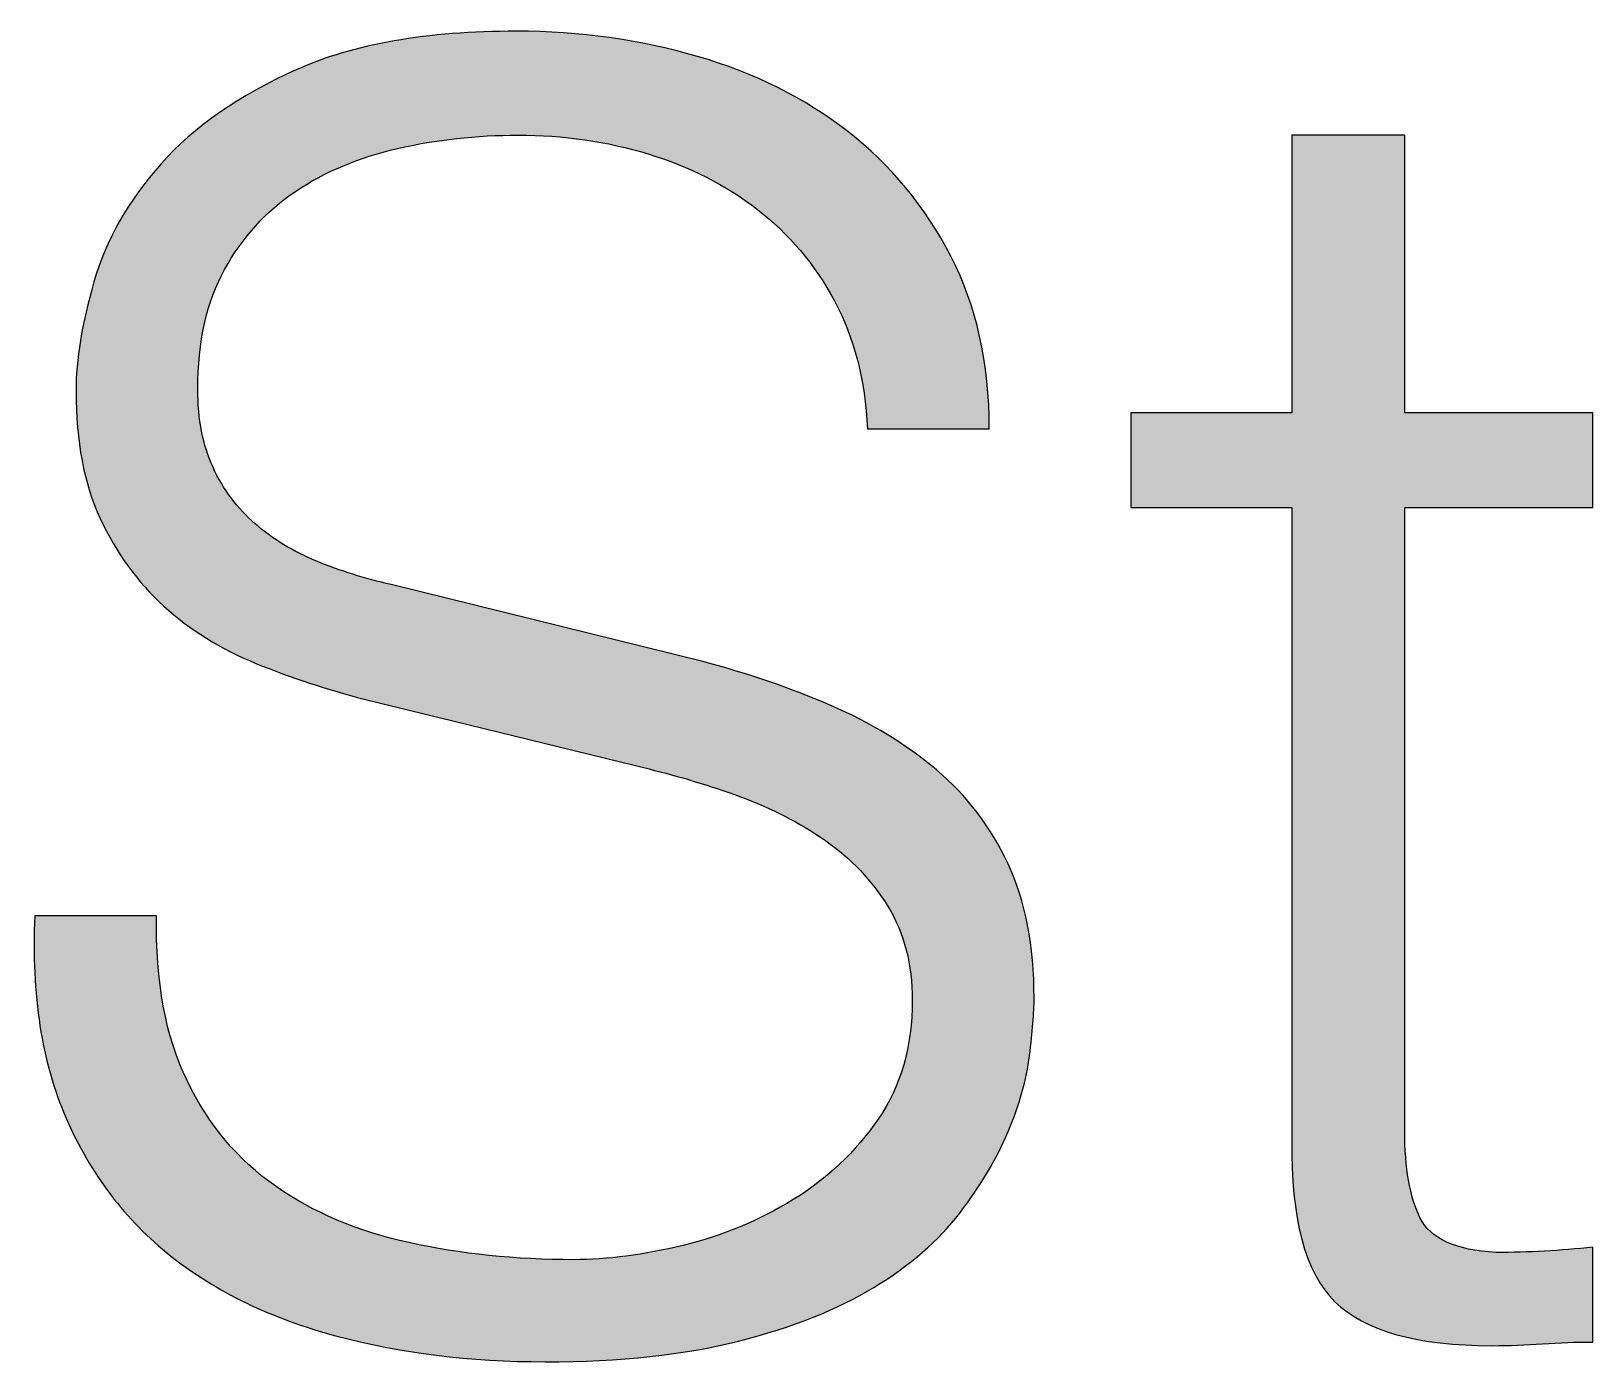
# Paper-space layout 'A2 (portrait)' of a CAD drawing. Extents: x 0 to 396, y 0 to 564.
# Drawn here: x 287.639 to 291.065, y 56.207 to 59.126 of the extents above; entities that cross this region are included whole.
import ezdxf
from ezdxf.enums import TextEntityAlignment as Align

# ---------------------------------------------------------------- set-up
doc = ezdxf.new("R2010")
doc.units = 0
doc.layers.get('0').update_dxf_attribs({"linetype": 'CONTINUOUS'})
doc.layers.get('Defpoints').update_dxf_attribs({"linetype": 'CONTINUOUS'})
doc.layers.add('JPP_Mask', color=7, linetype='CONTINUOUS')
doc.styles.add('JPP', font='arial.ttf')

# ---------------------------------------------------------------- blocks, each defined once
blk = doc.blocks.new('A2mask (portrait)')
at = {"true_color": 0x004a91}
h = blk.add_hatch(color=154, dxfattribs=at)
edge = h.paths.add_edge_path()
edge.add_spline(control_points=[(289.676, 56.5327), (289.7218, 56.5931), (289.7571, 56.6525), (289.7821, 56.7115)], knot_values=[44, 44, 44, 44, 45, 45, 45, 45], degree=3, periodic=0)
edge.add_spline(control_points=[(289.7821, 56.7115), (289.807, 56.7705), (289.8227, 56.8261), (289.8292, 56.8786)], knot_values=[43, 43, 43, 43, 44, 44, 44, 44], degree=3, periodic=0)
edge.add_spline(control_points=[(289.8292, 56.8786), (289.8357, 56.9309), (289.8391, 56.9729), (289.8391, 57.0042)], knot_values=[42, 42, 42, 42, 43, 43, 43, 43], degree=3, periodic=0)
edge.add_spline(control_points=[(289.8391, 57.0042), (289.8391, 57.1195), (289.82, 57.2177), (289.7821, 57.2991)], knot_values=[41, 41, 41, 41, 42, 42, 42, 42], degree=3, periodic=0)
edge.add_spline(control_points=[(289.7821, 57.2991), (289.7441, 57.3802), (289.6917, 57.449), (289.6249, 57.5053), (289.5581, 57.5617), (289.4808, 57.6087), (289.3931, 57.6467)], knot_values=[39, 39, 39, 39, 40, 40, 40, 41, 41, 41, 41], degree=3, periodic=0)
edge.add_spline(control_points=[(289.3931, 57.6467), (289.3053, 57.6846), (289.2117, 57.7169), (289.1122, 57.7429)], knot_values=[38, 38, 38, 38, 39, 39, 39, 39], degree=3, periodic=0)
edge.add_spline(control_points=[(289.1122, 57.7429), (289.1122, 57.7429), (288.4285, 57.9119), (288.4285, 57.9119), (288.3708, 57.9251), (288.3164, 57.942), (288.2654, 57.963)], knot_values=[36, 36, 36, 36, 37, 37, 37, 38, 38, 38, 38], degree=3, periodic=0)
edge.add_spline(control_points=[(288.2654, 57.963), (288.2143, 57.984), (288.1691, 58.0115), (288.1298, 58.0456)], knot_values=[35, 35, 35, 35, 36, 36, 36, 36], degree=3, periodic=0)
edge.add_spline(control_points=[(288.1298, 58.0456), (288.0905, 58.0795), (288.0597, 58.1208), (288.0375, 58.1693), (288.0152, 58.2178), (288.0041, 58.2748), (288.0041, 58.3402)], knot_values=[33, 33, 33, 33, 34, 34, 34, 35, 35, 35, 35], degree=3, periodic=0)
edge.add_spline(control_points=[(288.0041, 58.3402), (288.0041, 58.445), (288.0237, 58.5329), (288.063, 58.6036)], knot_values=[32, 32, 32, 32, 33, 33, 33, 33], degree=3, periodic=0)
edge.add_spline(control_points=[(288.063, 58.6036), (288.1023, 58.6742), (288.154, 58.7313), (288.2182, 58.7745)], knot_values=[31, 31, 31, 31, 32, 32, 32, 32], degree=3, periodic=0)
edge.add_spline(control_points=[(288.2182, 58.7745), (288.2824, 58.8177), (288.357, 58.849), (288.4422, 58.8688)], knot_values=[30, 30, 30, 30, 31, 31, 31, 31], degree=3, periodic=0)
edge.add_spline(control_points=[(288.4422, 58.8688), (288.5273, 58.8884), (288.6157, 58.8982), (288.7074, 58.8982)], knot_values=[29, 29, 29, 29, 30, 30, 30, 30], degree=3, periodic=0)
edge.add_spline(control_points=[(288.7074, 58.8982), (288.8069, 58.8982), (288.902, 58.8846), (288.9923, 58.8569)], knot_values=[28, 28, 28, 28, 29, 29, 29, 29], degree=3, periodic=0)
edge.add_spline(control_points=[(288.9923, 58.8569), (289.0827, 58.8294), (289.1625, 58.7888), (289.232, 58.7351)], knot_values=[27, 27, 27, 27, 28, 28, 28, 28], degree=3, periodic=0)
edge.add_spline(control_points=[(289.232, 58.7351), (289.3014, 58.6814), (289.3577, 58.6146), (289.4009, 58.5348)], knot_values=[26, 26, 26, 26, 27, 27, 27, 27], degree=3, periodic=0)
edge.add_spline(control_points=[(289.4009, 58.5348), (289.4441, 58.4548), (289.4684, 58.3612), (289.4736, 58.2538)], knot_values=[25, 25, 25, 25, 26, 26, 26, 26], degree=3, periodic=0)
edge.add_spline(control_points=[(289.4736, 58.2538), (289.4736, 58.2538), (289.7408, 58.2538), (289.7408, 58.2538), (289.7408, 58.3978), (289.7127, 58.5243), (289.6563, 58.6329), (289.6, 58.7416), (289.5247, 58.8328), (289.4304, 58.9061), (289.3361, 58.9794), (289.2261, 59.0345), (289.1003, 59.071)], knot_values=[21, 21, 21, 21, 22, 22, 22, 23, 23, 23, 24, 24, 24, 25, 25, 25, 25], degree=3, periodic=0)
edge.add_spline(control_points=[(289.1003, 59.071), (288.9746, 59.1078), (288.8423, 59.1262), (288.7035, 59.1262)], knot_values=[20, 20, 20, 20, 21, 21, 21, 21], degree=3, periodic=0)
edge.add_spline(control_points=[(288.7035, 59.1262), (288.507, 59.1262), (288.3459, 59.098), (288.2202, 59.0417)], knot_values=[19, 19, 19, 19, 20, 20, 20, 20], degree=3, periodic=0)
edge.add_spline(control_points=[(288.2202, 59.0417), (288.0945, 58.9853), (287.9956, 58.9166), (287.9235, 58.8354), (287.8515, 58.7542), (287.8024, 58.6678), (287.7761, 58.5761)], knot_values=[17, 17, 17, 17, 18, 18, 18, 19, 19, 19, 19], degree=3, periodic=0)
edge.add_spline(control_points=[(287.7761, 58.5761), (287.7499, 58.4842), (287.7369, 58.4045), (287.7369, 58.3364)], knot_values=[16, 16, 16, 16, 17, 17, 17, 17], degree=3, periodic=0)
edge.add_spline(control_points=[(287.7369, 58.3364), (287.7369, 58.2264), (287.7545, 58.1332), (287.7899, 58.0573)], knot_values=[15, 15, 15, 15, 16, 16, 16, 16], degree=3, periodic=0)
edge.add_spline(control_points=[(287.7899, 58.0573), (287.8253, 57.9814), (287.8718, 57.9172), (287.9294, 57.8649)], knot_values=[14, 14, 14, 14, 15, 15, 15, 15], degree=3, periodic=0)
edge.add_spline(control_points=[(287.9294, 57.8649), (287.987, 57.8124), (288.0545, 57.7706), (288.1318, 57.7391)], knot_values=[13, 13, 13, 13, 14, 14, 14, 14], degree=3, periodic=0)
edge.add_spline(control_points=[(288.1318, 57.7391), (288.209, 57.7076), (288.2883, 57.6815), (288.3695, 57.6605)], knot_values=[12, 12, 12, 12, 13, 13, 13, 13], degree=3, periodic=0)
edge.add_spline(control_points=[(288.3695, 57.6605), (288.3695, 57.6605), (288.9943, 57.5073), (288.9943, 57.5073), (289.0597, 57.4915), (289.1265, 57.4712), (289.1947, 57.4464)], knot_values=[10, 10, 10, 10, 11, 11, 11, 12, 12, 12, 12], degree=3, periodic=0)
edge.add_spline(control_points=[(289.1947, 57.4464), (289.2628, 57.4213), (289.3249, 57.3893), (289.3813, 57.3502)], knot_values=[9, 9, 9, 9, 10, 10, 10, 10], degree=3, periodic=0)
edge.add_spline(control_points=[(289.3813, 57.3502), (289.4376, 57.3108), (289.4835, 57.2623), (289.5188, 57.2048)], knot_values=[8, 8, 8, 8, 9, 9, 9, 9], degree=3, periodic=0)
edge.add_spline(control_points=[(289.5188, 57.2048), (289.5542, 57.147), (289.5719, 57.0789), (289.5719, 57.0004)], knot_values=[7, 7, 7, 7, 8, 8, 8, 8], degree=3, periodic=0)
edge.add_spline(control_points=[(289.5719, 57.0004), (289.5719, 56.8982), (289.5469, 56.8111), (289.4972, 56.739)], knot_values=[6, 6, 6, 6, 7, 7, 7, 7], degree=3, periodic=0)
edge.add_spline(control_points=[(289.4972, 56.739), (289.4474, 56.6671), (289.3852, 56.6081), (289.3106, 56.5623), (289.2359, 56.5165), (289.1554, 56.483), (289.0689, 56.462)], knot_values=[4, 4, 4, 4, 5, 5, 5, 6, 6, 6, 6], degree=3, periodic=0)
edge.add_spline(control_points=[(289.0689, 56.462), (288.9825, 56.441), (288.9025, 56.4305), (288.8293, 56.4305)], knot_values=[3, 3, 3, 3, 4, 4, 4, 4], degree=3, periodic=0)
edge.add_spline(control_points=[(288.8293, 56.4305), (288.7009, 56.4305), (288.5804, 56.4429), (288.4677, 56.468)], knot_values=[2, 2, 2, 2, 3, 3, 3, 3], degree=3, periodic=0)
edge.add_spline(control_points=[(288.4677, 56.468), (288.355, 56.4928), (288.2575, 56.5341), (288.175, 56.5917)], knot_values=[1, 1, 1, 1, 2, 2, 2, 2], degree=3, periodic=0)
edge.add_spline(control_points=[(288.175, 56.5917), (288.0925, 56.6492), (288.0277, 56.7266), (287.9805, 56.8235)], knot_values=[0, 0, 0, 0, 1, 1, 1, 1], degree=3, periodic=0)
edge.add_spline(control_points=[(287.9805, 56.8235), (287.9334, 56.9204), (287.911, 57.041), (287.9137, 57.185)], knot_values=[53, 53, 53, 53, 54, 54, 54, 54], degree=3, periodic=0)
edge.add_spline(control_points=[(287.9137, 57.185), (287.9137, 57.185), (287.6465, 57.185), (287.6465, 57.185), (287.6386, 57.0121), (287.6616, 56.8641), (287.7153, 56.7411)], knot_values=[51, 51, 51, 51, 52, 52, 52, 53, 53, 53, 53], degree=3, periodic=0)
edge.add_spline(control_points=[(287.7153, 56.7411), (287.7689, 56.6179), (287.8456, 56.5172), (287.9451, 56.4384)], knot_values=[50, 50, 50, 50, 51, 51, 51, 51], degree=3, periodic=0)
edge.add_spline(control_points=[(287.9451, 56.4384), (288.0447, 56.3598), (288.1652, 56.3016), (288.3066, 56.2636), (288.4481, 56.2257), (288.6013, 56.2066), (288.7663, 56.2066), (288.9314, 56.2066), (289.0728, 56.2219), (289.1907, 56.2519), (289.3086, 56.282), (289.4074, 56.3212), (289.4874, 56.3696)], knot_values=[46, 46, 46, 46, 47, 47, 47, 48, 48, 48, 49, 49, 49, 50, 50, 50, 50], degree=3, periodic=0)
edge.add_spline(control_points=[(289.4874, 56.3696), (289.5673, 56.4181), (289.6301, 56.4725), (289.676, 56.5327)], knot_values=[45, 45, 45, 45, 46, 46, 46, 46], degree=3, periodic=0)
h = blk.add_hatch(color=154, dxfattribs=at)
edge = h.paths.add_edge_path()
edge.add_spline(control_points=[(291.065, 58.1851), (291.065, 58.2371), (291.065, 58.2891), (291.065, 58.2891), (291.065, 58.2891), (291.0392, 58.2891), (291.0005, 58.2891)], knot_values=[18.749925, 18.749925, 18.749925, 18.749925, 19.249925, 19.249925, 19.249925, 19.5, 19.5, 19.5, 19.5], degree=3, periodic=0)
edge.add_spline(control_points=[(291.0005, 58.2891), (290.9618, 58.2891), (290.9102, 58.2891), (290.8586, 58.2891)], knot_values=[18.49993, 18.49993, 18.49993, 18.49993, 18.749925, 18.749925, 18.749925, 18.749925], degree=3, periodic=0)
edge.add_spline(control_points=[(290.8586, 58.2891), (290.8328, 58.2891), (290.8071, 58.2891), (290.7829, 58.2891)], knot_values=[18.374932, 18.374932, 18.374932, 18.374932, 18.49993, 18.49993, 18.49993, 18.49993], degree=3, periodic=0)
edge.add_spline(control_points=[(290.7829, 58.2891), (290.7587, 58.2891), (290.7362, 58.2891), (290.7168, 58.2891)], knot_values=[18.249935, 18.249935, 18.249935, 18.249935, 18.374932, 18.374932, 18.374932, 18.374932], degree=3, periodic=0)
edge.add_spline(control_points=[(290.7168, 58.2891), (290.7071, 58.2891), (290.6983, 58.2891), (290.6904, 58.2891)], knot_values=[18.187436, 18.187436, 18.187436, 18.187436, 18.249935, 18.249935, 18.249935, 18.249935], degree=3, periodic=0)
edge.add_spline(control_points=[(290.6904, 58.2891), (290.6826, 58.2891), (290.6757, 58.2891), (290.6701, 58.2891)], knot_values=[18.124938, 18.124938, 18.124938, 18.124938, 18.187436, 18.187436, 18.187436, 18.187436], degree=3, periodic=0)
edge.add_spline(control_points=[(290.6701, 58.2891), (290.6673, 58.2891), (290.6647, 58.2891), (290.6626, 58.2891)], knot_values=[18.093688, 18.093688, 18.093688, 18.093688, 18.124938, 18.124938, 18.124938, 18.124938], degree=3, periodic=0)
edge.add_spline(control_points=[(290.6626, 58.2891), (290.6604, 58.2891), (290.6585, 58.2891), (290.657, 58.2891)], knot_values=[18.062439, 18.062439, 18.062439, 18.062439, 18.093688, 18.093688, 18.093688, 18.093688], degree=3, periodic=0)
edge.add_spline(control_points=[(290.657, 58.2891), (290.6562, 58.2891), (290.6556, 58.2891), (290.655, 58.2891)], knot_values=[18.046814, 18.046814, 18.046814, 18.046814, 18.062439, 18.062439, 18.062439, 18.062439], degree=3, periodic=0)
edge.add_spline(control_points=[(290.655, 58.2891), (290.6544, 58.2891), (290.6539, 58.2891), (290.6536, 58.2891)], knot_values=[18.031189, 18.031189, 18.031189, 18.031189, 18.046814, 18.046814, 18.046814, 18.046814], degree=3, periodic=0)
edge.add_spline(control_points=[(290.6536, 58.2891), (290.6534, 58.2891), (290.6532, 58.2891), (290.653, 58.2891)], knot_values=[18.023377, 18.023377, 18.023377, 18.023377, 18.031189, 18.031189, 18.031189, 18.031189], degree=3, periodic=0)
edge.add_spline(control_points=[(290.653, 58.2891), (290.6529, 58.2891), (290.6528, 58.2891), (290.6527, 58.2891)], knot_values=[18.015565, 18.015565, 18.015565, 18.015565, 18.023377, 18.023377, 18.023377, 18.023377], degree=3, periodic=0)
edge.add_spline(control_points=[(290.6527, 58.2891), (290.6526, 58.2891), (290.6526, 58.2891), (290.6525, 58.2891)], knot_values=[18.011659, 18.011659, 18.011659, 18.011659, 18.015565, 18.015565, 18.015565, 18.015565], degree=3, periodic=0)
edge.add_spline(control_points=[(290.6525, 58.2891), (290.6525, 58.2891), (290.6525, 58.2891), (290.6524, 58.2891)], knot_values=[18.007752, 18.007752, 18.007752, 18.007752, 18.011659, 18.011659, 18.011659, 18.011659], degree=3, periodic=0)
edge.add_spline(control_points=[(290.6524, 58.2891), (290.6524, 58.2891), (290.6524, 58.2891), (290.6524, 58.2891)], knot_values=[18.005799, 18.005799, 18.005799, 18.005799, 18.007752, 18.007752, 18.007752, 18.007752], degree=3, periodic=0)
edge.add_spline(control_points=[(290.6524, 58.2891), (290.6524, 58.2891), (290.6524, 58.2891), (290.6524, 58.2891)], knot_values=[18.003846, 18.003846, 18.003846, 18.003846, 18.005799, 18.005799, 18.005799, 18.005799], degree=3, periodic=0)
edge.add_spline(control_points=[(290.6524, 58.2891), (290.6524, 58.2891), (290.6524, 58.2891), (290.6524, 58.2891)], knot_values=[18.00287, 18.00287, 18.00287, 18.00287, 18.003846, 18.003846, 18.003846, 18.003846], degree=3, periodic=0)
edge.add_spline(control_points=[(290.6524, 58.2891), (290.6524, 58.2891), (290.6524, 58.2891), (290.6524, 58.2891)], knot_values=[18.001893, 18.001893, 18.001893, 18.001893, 18.00287, 18.00287, 18.00287, 18.00287], degree=3, periodic=0)
edge.add_spline(control_points=[(290.6524, 58.2891), (290.6524, 58.2891), (290.6524, 58.2891), (290.6524, 58.2891)], knot_values=[18.001405, 18.001405, 18.001405, 18.001405, 18.001893, 18.001893, 18.001893, 18.001893], degree=3, periodic=0)
edge.add_spline(control_points=[(290.6524, 58.2891), (290.6524, 58.2891), (290.6524, 58.2891), (290.6524, 58.2891)], knot_values=[18.000917, 18.000917, 18.000917, 18.000917, 18.001405, 18.001405, 18.001405, 18.001405], degree=3, periodic=0)
edge.add_spline(control_points=[(290.6524, 58.2891), (290.6524, 58.2891), (290.6524, 58.2891), (290.6524, 58.2891), (290.6524, 58.2891), (290.6524, 58.2891), (290.6524, 58.2891)], knot_values=[17.99994, 17.99994, 17.99994, 17.99994, 18.000856, 18.000856, 18.000856, 18.000917, 18.000917, 18.000917, 18.000917], degree=3, periodic=0)
edge.add_spline(control_points=[(290.6524, 58.2891), (290.6524, 58.2892), (290.6524, 58.3272), (290.6524, 58.3843)], knot_values=[17.749945, 17.749945, 17.749945, 17.749945, 17.99994, 17.99994, 17.99994, 17.99994], degree=3, periodic=0)
edge.add_spline(control_points=[(290.6524, 58.3843), (290.6524, 58.4415), (290.6524, 58.5176), (290.6524, 58.5937)], knot_values=[17.49995, 17.49995, 17.49995, 17.49995, 17.749945, 17.749945, 17.749945, 17.749945], degree=3, periodic=0)
edge.add_spline(control_points=[(290.6524, 58.5937), (290.6524, 58.6318), (290.6524, 58.6698), (290.6524, 58.7055)], knot_values=[17.374952, 17.374952, 17.374952, 17.374952, 17.49995, 17.49995, 17.49995, 17.49995], degree=3, periodic=0)
edge.add_spline(control_points=[(290.6524, 58.7055), (290.6524, 58.7412), (290.6524, 58.7745), (290.6524, 58.8031)], knot_values=[17.249955, 17.249955, 17.249955, 17.249955, 17.374952, 17.374952, 17.374952, 17.374952], degree=3, periodic=0)
edge.add_spline(control_points=[(290.6524, 58.8031), (290.6524, 58.8173), (290.6524, 58.8304), (290.6524, 58.842)], knot_values=[17.187456, 17.187456, 17.187456, 17.187456, 17.249955, 17.249955, 17.249955, 17.249955], degree=3, periodic=0)
edge.add_spline(control_points=[(290.6524, 58.842), (290.6524, 58.8536), (290.6524, 58.8637), (290.6524, 58.872)], knot_values=[17.124958, 17.124958, 17.124958, 17.124958, 17.187456, 17.187456, 17.187456, 17.187456], degree=3, periodic=0)
edge.add_spline(control_points=[(290.6524, 58.872), (290.6524, 58.8762), (290.6524, 58.8799), (290.6524, 58.8831)], knot_values=[17.093708, 17.093708, 17.093708, 17.093708, 17.124958, 17.124958, 17.124958, 17.124958], degree=3, periodic=0)
edge.add_spline(control_points=[(290.6524, 58.8831), (290.6524, 58.8864), (290.6524, 58.8891), (290.6524, 58.8914)], knot_values=[17.062459, 17.062459, 17.062459, 17.062459, 17.093708, 17.093708, 17.093708, 17.093708], degree=3, periodic=0)
edge.add_spline(control_points=[(290.6524, 58.8982), (290.6524, 58.8982), (290.6524, 58.8982), (290.6524, 58.8982), (290.6524, 58.8982), (290.6524, 58.8982), (290.6524, 58.8982)], knot_values=[16.999959, 16.999959, 16.999959, 16.999959, 17, 17, 17, 17.000692, 17.000692, 17.000692, 17.000692], degree=3, periodic=0)
edge.add_spline(control_points=[(290.6524, 58.8982), (290.6524, 58.8982), (290.6369, 58.8982), (290.6137, 58.8982)], knot_values=[16.749965, 16.749965, 16.749965, 16.749965, 16.999959, 16.999959, 16.999959, 16.999959], degree=3, periodic=0)
edge.add_spline(control_points=[(290.6137, 58.8982), (290.5905, 58.8982), (290.5595, 58.8982), (290.5286, 58.8982)], knot_values=[16.49997, 16.49997, 16.49997, 16.49997, 16.749965, 16.749965, 16.749965, 16.749965], degree=3, periodic=0)
edge.add_spline(control_points=[(290.5286, 58.8982), (290.5131, 58.8982), (290.4977, 58.8982), (290.4832, 58.8982)], knot_values=[16.374972, 16.374972, 16.374972, 16.374972, 16.49997, 16.49997, 16.49997, 16.49997], degree=3, periodic=0)
edge.add_spline(control_points=[(290.4832, 58.8982), (290.4687, 58.8982), (290.4551, 58.8982), (290.4435, 58.8982)], knot_values=[16.249975, 16.249975, 16.249975, 16.249975, 16.374972, 16.374972, 16.374972, 16.374972], degree=3, periodic=0)
edge.add_spline(control_points=[(290.4435, 58.8982), (290.4377, 58.8982), (290.4324, 58.8982), (290.4277, 58.8982)], knot_values=[16.187476, 16.187476, 16.187476, 16.187476, 16.249975, 16.249975, 16.249975, 16.249975], degree=3, periodic=0)
edge.add_spline(control_points=[(290.4277, 58.8982), (290.423, 58.8982), (290.4189, 58.8982), (290.4155, 58.8982)], knot_values=[16.124977, 16.124977, 16.124977, 16.124977, 16.187476, 16.187476, 16.187476, 16.187476], degree=3, periodic=0)
edge.add_spline(control_points=[(290.411, 58.8982), (290.4097, 58.8982), (290.4085, 58.8982), (290.4076, 58.8982)], knot_values=[16.062479, 16.062479, 16.062479, 16.062479, 16.093728, 16.093728, 16.093728, 16.093728], degree=3, periodic=0)
edge.add_spline(control_points=[(290.4049, 58.8982), (290.4049, 58.8982), (290.4049, 58.8982), (290.4049, 58.8982), (290.4049, 58.8982), (290.4049, 58.8982), (290.4049, 58.8982)], knot_values=[15.99998, 15.99998, 15.99998, 15.99998, 16.001424, 16.001424, 16.001424, 16.001445, 16.001445, 16.001445, 16.001445], degree=3, periodic=0)
edge.add_spline(control_points=[(290.4049, 58.8982), (290.4049, 58.8982), (290.4049, 58.7459), (290.4049, 58.5937)], knot_values=[15.49999, 15.49999, 15.49999, 15.49999, 15.99998, 15.99998, 15.99998, 15.99998], degree=3, periodic=0)
edge.add_spline(control_points=[(290.4049, 58.5937), (290.4049, 58.4414), (290.4049, 58.2891), (290.4049, 58.2891), (290.4049, 58.2891), (290.4049, 58.2891), (290.4049, 58.2891)], knot_values=[14.999268, 14.999268, 14.999268, 14.999268, 15.499258, 15.499258, 15.499258, 15.49999, 15.49999, 15.49999, 15.49999], degree=3, periodic=0)
edge.add_spline(control_points=[(290.4009, 58.2891), (290.3996, 58.2891), (290.398, 58.2891), (290.3961, 58.2891)], knot_values=[14.906252, 14.906252, 14.906252, 14.906252, 14.937501, 14.937501, 14.937501, 14.937501], degree=3, periodic=0)
edge.add_spline(control_points=[(290.3961, 58.2891), (290.3942, 58.2891), (290.3921, 58.2891), (290.3897, 58.2891)], knot_values=[14.875002, 14.875002, 14.875002, 14.875002, 14.906252, 14.906252, 14.906252, 14.906252], degree=3, periodic=0)
edge.add_spline(control_points=[(290.3897, 58.2891), (290.3848, 58.2891), (290.379, 58.2891), (290.3722, 58.2891)], knot_values=[14.812504, 14.812504, 14.812504, 14.812504, 14.875002, 14.875002, 14.875002, 14.875002], degree=3, periodic=0)
edge.add_spline(control_points=[(290.3722, 58.2891), (290.3655, 58.2891), (290.3579, 58.2891), (290.3496, 58.2891)], knot_values=[14.750005, 14.750005, 14.750005, 14.750005, 14.812504, 14.812504, 14.812504, 14.812504], degree=3, periodic=0)
edge.add_spline(control_points=[(290.3496, 58.2891), (290.333, 58.2891), (290.3137, 58.2891), (290.293, 58.2891)], knot_values=[14.625008, 14.625008, 14.625008, 14.625008, 14.750005, 14.750005, 14.750005, 14.750005], degree=3, periodic=0)
edge.add_spline(control_points=[(290.293, 58.2891), (290.2722, 58.2891), (290.2501, 58.2891), (290.228, 58.2891)], knot_values=[14.50001, 14.50001, 14.50001, 14.50001, 14.625008, 14.625008, 14.625008, 14.625008], degree=3, periodic=0)
edge.add_spline(control_points=[(290.228, 58.2891), (290.1838, 58.2891), (290.1396, 58.2891), (290.1065, 58.2891)], knot_values=[14.250015, 14.250015, 14.250015, 14.250015, 14.50001, 14.50001, 14.50001, 14.50001], degree=3, periodic=0)
edge.add_spline(control_points=[(290.1065, 58.2891), (290.0733, 58.2891), (290.0512, 58.2891), (290.0512, 58.2891), (290.0512, 58.2891), (290.0512, 58.2891), (290.0512, 58.2891)], knot_values=[13.999043, 13.999043, 13.999043, 13.999043, 14.249058, 14.249058, 14.249058, 14.250015, 14.250015, 14.250015, 14.250015], degree=3, periodic=0)
edge.add_spline(control_points=[(290.0512, 58.2868), (290.0512, 58.286), (290.0512, 58.2851), (290.0512, 58.284)], knot_values=[13.906272, 13.906272, 13.906272, 13.906272, 13.937521, 13.937521, 13.937521, 13.937521], degree=3, periodic=0)
edge.add_spline(control_points=[(290.0512, 58.2802), (290.0512, 58.2774), (290.0512, 58.2739), (290.0512, 58.2699)], knot_values=[13.812524, 13.812524, 13.812524, 13.812524, 13.875023, 13.875023, 13.875023, 13.875023], degree=3, periodic=0)
edge.add_spline(control_points=[(290.0512, 58.2699), (290.0512, 58.266), (290.0512, 58.2615), (290.0512, 58.2566)], knot_values=[13.750025, 13.750025, 13.750025, 13.750025, 13.812524, 13.812524, 13.812524, 13.812524], degree=3, periodic=0)
edge.add_spline(control_points=[(290.0512, 58.2566), (290.0512, 58.2469), (290.0512, 58.2355), (290.0512, 58.2233)], knot_values=[13.625027, 13.625027, 13.625027, 13.625027, 13.750025, 13.750025, 13.750025, 13.750025], degree=3, periodic=0)
edge.add_spline(control_points=[(290.0512, 58.2233), (290.0512, 58.2111), (290.0512, 58.1981), (290.0512, 58.1851)], knot_values=[13.50003, 13.50003, 13.50003, 13.50003, 13.625027, 13.625027, 13.625027, 13.625027], degree=3, periodic=0)
edge.add_spline(control_points=[(290.0512, 58.1851), (290.0512, 58.159), (290.0512, 58.133), (290.0512, 58.1135)], knot_values=[13.250035, 13.250035, 13.250035, 13.250035, 13.50003, 13.50003, 13.50003, 13.50003], degree=3, periodic=0)
edge.add_spline(control_points=[(290.0512, 58.1135), (290.0512, 58.094), (290.0512, 58.081), (290.0512, 58.081), (290.0512, 58.081), (290.0512, 58.081), (290.0512, 58.081)], knot_values=[12.999308, 12.999308, 12.999308, 12.999308, 13.249343, 13.249343, 13.249343, 13.250035, 13.250035, 13.250035, 13.250035], degree=3, periodic=0)
edge.add_spline(control_points=[(290.0552, 58.081), (290.0565, 58.081), (290.0581, 58.081), (290.0599, 58.081)], knot_values=[12.906292, 12.906292, 12.906292, 12.906292, 12.937541, 12.937541, 12.937541, 12.937541], degree=3, periodic=0)
edge.add_spline(control_points=[(290.0599, 58.081), (290.0618, 58.081), (290.064, 58.081), (290.0664, 58.081)], knot_values=[12.875042, 12.875042, 12.875042, 12.875042, 12.906292, 12.906292, 12.906292, 12.906292], degree=3, periodic=0)
edge.add_spline(control_points=[(290.0664, 58.081), (290.0712, 58.081), (290.0771, 58.081), (290.0838, 58.081)], knot_values=[12.812544, 12.812544, 12.812544, 12.812544, 12.875042, 12.875042, 12.875042, 12.875042], degree=3, periodic=0)
edge.add_spline(control_points=[(290.0838, 58.081), (290.0906, 58.081), (290.0982, 58.081), (290.1065, 58.081)], knot_values=[12.750045, 12.750045, 12.750045, 12.750045, 12.812544, 12.812544, 12.812544, 12.812544], degree=3, periodic=0)
edge.add_spline(control_points=[(290.1065, 58.081), (290.123, 58.081), (290.1424, 58.081), (290.1631, 58.081)], knot_values=[12.625048, 12.625048, 12.625048, 12.625048, 12.750045, 12.750045, 12.750045, 12.750045], degree=3, periodic=0)
edge.add_spline(control_points=[(290.1631, 58.081), (290.1838, 58.081), (290.2059, 58.081), (290.228, 58.081)], knot_values=[12.50005, 12.50005, 12.50005, 12.50005, 12.625048, 12.625048, 12.625048, 12.625048], degree=3, periodic=0)
edge.add_spline(control_points=[(290.228, 58.081), (290.2722, 58.081), (290.3164, 58.081), (290.3496, 58.081)], knot_values=[12.250055, 12.250055, 12.250055, 12.250055, 12.50005, 12.50005, 12.50005, 12.50005], degree=3, periodic=0)
edge.add_spline(control_points=[(290.3496, 58.081), (290.3827, 58.081), (290.4049, 58.081), (290.4049, 58.081), (290.4049, 58.081), (290.4049, 58.081), (290.4049, 58.081)], knot_values=[11.999694, 11.999694, 11.999694, 11.999694, 12.249749, 12.249749, 12.249749, 12.250055, 12.250055, 12.250055, 12.250055], degree=3, periodic=0)
edge.add_spline(control_points=[(290.4049, 58.077), (290.4049, 58.0757), (290.4049, 58.0741), (290.4049, 58.0721)], knot_values=[11.953186, 11.953186, 11.953186, 11.953186, 11.968811, 11.968811, 11.968811, 11.968811], degree=3, periodic=0)
edge.add_spline(control_points=[(290.4049, 58.0721), (290.4049, 58.0702), (290.4049, 58.068), (290.4049, 58.0654)], knot_values=[11.937561, 11.937561, 11.937561, 11.937561, 11.953186, 11.953186, 11.953186, 11.953186], degree=3, periodic=0)
edge.add_spline(control_points=[(290.4049, 58.0654), (290.4049, 58.0603), (290.4049, 58.0541), (290.4049, 58.0467)], knot_values=[11.906312, 11.906312, 11.906312, 11.906312, 11.937561, 11.937561, 11.937561, 11.937561], degree=3, periodic=0)
edge.add_spline(control_points=[(290.4049, 58.0467), (290.4049, 58.0394), (290.4049, 58.0309), (290.4049, 58.0214)], knot_values=[11.875063, 11.875063, 11.875063, 11.875063, 11.906312, 11.906312, 11.906312, 11.906312], degree=3, periodic=0)
edge.add_spline(control_points=[(290.4049, 58.0214), (290.4049, 58.0025), (290.4049, 57.9794), (290.4049, 57.953)], knot_values=[11.812564, 11.812564, 11.812564, 11.812564, 11.875063, 11.875063, 11.875063, 11.875063], degree=3, periodic=0)
edge.add_spline(control_points=[(290.4049, 57.953), (290.4049, 57.9266), (290.4049, 57.8968), (290.4049, 57.8643)], knot_values=[11.750065, 11.750065, 11.750065, 11.750065, 11.812564, 11.812564, 11.812564, 11.812564], degree=3, periodic=0)
edge.add_spline(control_points=[(290.4049, 57.8643), (290.4049, 57.7993), (290.4049, 57.7235), (290.4049, 57.6422)], knot_values=[11.625068, 11.625068, 11.625068, 11.625068, 11.750065, 11.750065, 11.750065, 11.750065], degree=3, periodic=0)
edge.add_spline(control_points=[(290.4049, 57.6422), (290.4049, 57.5609), (290.4049, 57.4742), (290.4049, 57.3876)], knot_values=[11.50007, 11.50007, 11.50007, 11.50007, 11.625068, 11.625068, 11.625068, 11.625068], degree=3, periodic=0)
edge.add_spline(control_points=[(290.4049, 57.3876), (290.4049, 57.2142), (290.4049, 57.0408), (290.4049, 56.9107)], knot_values=[11.250075, 11.250075, 11.250075, 11.250075, 11.50007, 11.50007, 11.50007, 11.50007], degree=3, periodic=0)
edge.add_spline(control_points=[(290.4049, 56.9107), (290.4049, 56.7806), (290.4049, 56.6939), (290.4049, 56.6939), (290.4022, 56.521), (290.4336, 56.4023), (290.4992, 56.3384)], knot_values=[10, 10, 10, 10, 10.250075, 10.250075, 10.250075, 11.250075, 11.250075, 11.250075, 11.250075], degree=3, periodic=0)
edge.add_spline(control_points=[(290.4992, 56.3384), (290.5646, 56.2741), (290.6799, 56.2419), (290.8449, 56.2419)], knot_values=[9, 9, 9, 9, 10, 10, 10, 10], degree=3, periodic=0)
edge.add_spline(control_points=[(290.8449, 56.2419), (290.8816, 56.2419), (290.9182, 56.2433), (290.9549, 56.246)], knot_values=[8, 8, 8, 8, 9, 9, 9, 9], degree=3, periodic=0)
edge.add_spline(control_points=[(290.9549, 56.246), (290.9916, 56.2486), (291.0283, 56.2498), (291.065, 56.2498)], knot_values=[7, 7, 7, 7, 8, 8, 8, 8], degree=3, periodic=0)
edge.add_spline(control_points=[(291.065, 56.2498), (291.065, 56.2498), (291.065, 56.4582), (291.065, 56.4582), (290.9943, 56.4503), (290.9235, 56.4463), (290.8528, 56.4463)], knot_values=[5, 5, 5, 5, 6, 6, 6, 7, 7, 7, 7], degree=3, periodic=0)
edge.add_spline(control_points=[(290.8528, 56.4463), (290.7637, 56.4515), (290.708, 56.4771), (290.6858, 56.5229)], knot_values=[4, 4, 4, 4, 5, 5, 5, 5], degree=3, periodic=0)
edge.add_spline(control_points=[(290.6858, 56.5229), (290.6635, 56.5687), (290.6524, 56.6323), (290.6524, 56.7134)], knot_values=[3, 3, 3, 3, 4, 4, 4, 4], degree=3, periodic=0)
edge.add_spline(control_points=[(290.6524, 56.7134), (290.6524, 56.7134), (290.6524, 58.081), (290.6524, 58.081), (290.6524, 58.081), (290.7555, 58.081), (290.8587, 58.081)], knot_values=[1.5, 1.5, 1.5, 1.5, 2.5, 2.5, 2.5, 3, 3, 3, 3], degree=3, periodic=0)
edge.add_spline(control_points=[(290.8587, 58.081), (290.9618, 58.081), (291.065, 58.081), (291.065, 58.081), (291.065, 58.081), (291.065, 58.133), (291.065, 58.1851)], knot_values=[0.5, 0.5, 0.5, 0.5, 1, 1, 1, 1.5, 1.5, 1.5, 1.5], degree=3, periodic=0)
at = {"layer": 'Defpoints', "color": 154, "true_color": 0x004a91}
for points, knots in [([(287.9805, 56.8235), (288.0277, 56.7266), (288.0925, 56.6492), (288.175, 56.5917), (288.2575, 56.5341), (288.355, 56.4928), (288.4677, 56.468), (288.5804, 56.4429), (288.7009, 56.4305), (288.8293, 56.4305), (288.9025, 56.4305), (288.9825, 56.441), (289.0689, 56.462), (289.1554, 56.483), (289.2359, 56.5165), (289.3106, 56.5623), (289.3852, 56.6081), (289.4474, 56.6671), (289.4972, 56.739), (289.5469, 56.8111), (289.5719, 56.8982), (289.5719, 57.0004), (289.5719, 57.0789), (289.5542, 57.147), (289.5188, 57.2048), (289.4835, 57.2623), (289.4376, 57.3108), (289.3813, 57.3502), (289.3249, 57.3893), (289.2628, 57.4213), (289.1947, 57.4464), (289.1265, 57.4712), (289.0597, 57.4915), (288.9943, 57.5073), (288.9943, 57.5073), (288.3695, 57.6605), (288.3695, 57.6605), (288.2883, 57.6815), (288.209, 57.7076), (288.1318, 57.7391), (288.0545, 57.7706), (287.987, 57.8124), (287.9294, 57.8649), (287.8718, 57.9172), (287.8253, 57.9814), (287.7899, 58.0573), (287.7545, 58.1332), (287.7369, 58.2264), (287.7369, 58.3364), (287.7369, 58.4045), (287.7499, 58.4842), (287.7761, 58.5761), (287.8024, 58.6678), (287.8515, 58.7542), (287.9235, 58.8354), (287.9956, 58.9166), (288.0945, 58.9853), (288.2202, 59.0417), (288.3459, 59.098), (288.507, 59.1262), (288.7035, 59.1262), (288.8423, 59.1262), (288.9746, 59.1078), (289.1003, 59.071), (289.2261, 59.0345), (289.3361, 58.9794), (289.4304, 58.9061), (289.5247, 58.8328), (289.6, 58.7416), (289.6563, 58.6329), (289.7127, 58.5243), (289.7408, 58.3978), (289.7408, 58.2538), (289.7408, 58.2538), (289.4736, 58.2538), (289.4736, 58.2538), (289.4684, 58.3612), (289.4441, 58.4548), (289.4009, 58.5348), (289.3577, 58.6146), (289.3014, 58.6814), (289.232, 58.7351), (289.1625, 58.7888), (289.0827, 58.8294), (288.9923, 58.8569), (288.902, 58.8846), (288.8069, 58.8982), (288.7074, 58.8982), (288.6157, 58.8982), (288.5273, 58.8884), (288.4422, 58.8688), (288.357, 58.849), (288.2824, 58.8177), (288.2182, 58.7745), (288.154, 58.7313), (288.1023, 58.6742), (288.063, 58.6036), (288.0237, 58.5329), (288.0041, 58.445), (288.0041, 58.3402), (288.0041, 58.2748), (288.0152, 58.2178), (288.0375, 58.1693), (288.0597, 58.1208), (288.0905, 58.0795), (288.1298, 58.0456), (288.1691, 58.0115), (288.2143, 57.984), (288.2654, 57.963), (288.3164, 57.942), (288.3708, 57.9251), (288.4285, 57.9119), (288.4285, 57.9119), (289.1122, 57.7429), (289.1122, 57.7429), (289.2117, 57.7169), (289.3053, 57.6846), (289.3931, 57.6467), (289.4808, 57.6087), (289.5581, 57.5617), (289.6249, 57.5053), (289.6917, 57.449), (289.7441, 57.3802), (289.7821, 57.2991), (289.82, 57.2177), (289.8391, 57.1195), (289.8391, 57.0042), (289.8391, 56.9729), (289.8357, 56.9309), (289.8292, 56.8786), (289.8227, 56.8261), (289.807, 56.7705), (289.7821, 56.7115), (289.7571, 56.6525), (289.7218, 56.5931), (289.676, 56.5327), (289.6301, 56.4725), (289.5673, 56.4181), (289.4874, 56.3696), (289.4074, 56.3212), (289.3086, 56.282), (289.1907, 56.2519), (289.0728, 56.2219), (288.9314, 56.2066), (288.7663, 56.2066), (288.6013, 56.2066), (288.4481, 56.2257), (288.3066, 56.2636), (288.1652, 56.3016), (288.0447, 56.3598), (287.9451, 56.4384), (287.8456, 56.5172), (287.7689, 56.6179), (287.7153, 56.7411), (287.6616, 56.8641), (287.6386, 57.0121), (287.6465, 57.185), (287.6465, 57.185), (287.9137, 57.185), (287.9137, 57.185), (287.911, 57.041), (287.9334, 56.9204), (287.9805, 56.8235)], [0, 0, 0, 0, 1, 1, 1, 2, 2, 2, 3, 3, 3, 4, 4, 4, 5, 5, 5, 6, 6, 6, 7, 7, 7, 8, 8, 8, 9, 9, 9, 10, 10, 10, 11, 11, 11, 12, 12, 12, 13, 13, 13, 14, 14, 14, 15, 15, 15, 16, 16, 16, 17, 17, 17, 18, 18, 18, 19, 19, 19, 20, 20, 20, 21, 21, 21, 22, 22, 22, 23, 23, 23, 24, 24, 24, 25, 25, 25, 26, 26, 26, 27, 27, 27, 28, 28, 28, 29, 29, 29, 30, 30, 30, 31, 31, 31, 32, 32, 32, 33, 33, 33, 34, 34, 34, 35, 35, 35, 36, 36, 36, 37, 37, 37, 38, 38, 38, 39, 39, 39, 40, 40, 40, 41, 41, 41, 42, 42, 42, 43, 43, 43, 44, 44, 44, 45, 45, 45, 46, 46, 46, 47, 47, 47, 48, 48, 48, 49, 49, 49, 50, 50, 50, 51, 51, 51, 52, 52, 52, 53, 53, 53, 54, 54, 54, 54]), ([(291.065, 58.2891), (291.065, 58.2891), (291.065, 58.081), (291.065, 58.081), (291.065, 58.081), (290.6524, 58.081), (290.6524, 58.081), (290.6524, 58.081), (290.6524, 56.7134), (290.6524, 56.7134), (290.6524, 56.6323), (290.6635, 56.5687), (290.6858, 56.5229), (290.708, 56.4771), (290.7637, 56.4515), (290.8528, 56.4463), (290.9235, 56.4463), (290.9943, 56.4503), (291.065, 56.4582), (291.065, 56.4582), (291.065, 56.2498), (291.065, 56.2498), (291.0283, 56.2498), (290.9916, 56.2486), (290.9549, 56.246), (290.9182, 56.2433), (290.8816, 56.2419), (290.8449, 56.2419), (290.6799, 56.2419), (290.5646, 56.2741), (290.4992, 56.3384), (290.4336, 56.4023), (290.4022, 56.521), (290.4049, 56.6939), (290.4049, 56.6939), (290.4049, 58.081), (290.4049, 58.081), (290.4049, 58.081), (290.0512, 58.081), (290.0512, 58.081), (290.0512, 58.081), (290.0512, 58.2891), (290.0512, 58.2891), (290.0512, 58.2891), (290.4049, 58.2891), (290.4049, 58.2891), (290.4049, 58.2891), (290.4049, 58.8982), (290.4049, 58.8982), (290.4049, 58.8982), (290.6524, 58.8982), (290.6524, 58.8982), (290.6524, 58.8982), (290.6524, 58.2891), (290.6524, 58.2891), (290.6524, 58.2891), (291.065, 58.2891), (291.065, 58.2891)], [0, 0, 0, 0, 1, 1, 1, 2, 2, 2, 3, 3, 3, 4, 4, 4, 5, 5, 5, 6, 6, 6, 7, 7, 7, 8, 8, 8, 9, 9, 9, 10, 10, 10, 11, 11, 11, 12, 12, 12, 13, 13, 13, 14, 14, 14, 15, 15, 15, 16, 16, 16, 17, 17, 17, 18, 18, 18, 19, 19, 19, 19])]:
    blk.add_open_spline(points, degree=3, knots=knots, dxfattribs=at)
at = {"color": 7, "style": 'JPP'}
for tag, p in [('Client', (348.6, 80.5)), ('Project1', (348.6, 63)), ('Project2', (348.6, 57.75)), ('Project3', (348.6, 52.5)), ('Title1', (348.6, 40.25)), ('Title2', (348.6, 35)), ('Title3', (348.6, 29.75)), ('Status', (273, 5.25))]:
    blk.add_attdef(tag, text='', height=2.5, dxfattribs=at).set_placement(p, align=Align.MIDDLE_LEFT)
at = {"color": 2, "style": 'JPP'}
for tag, p in [('Scale', (292.25, 17.5)), ('Checked', (355.25, 17.5)), ('Drawn', (323.75, 17.5)), ('Date', (386.75, 17.5))]:
    blk.add_attdef(tag, text='', height=1.4, dxfattribs=at).set_placement(p, align=Align.MIDDLE_CENTER)
at = {"color": 6, "style": 'JPP'}
for tag, p in [('Ref', (336, 5.25)), ('DrgNo.', (365.4, 5.25))]:
    blk.add_attdef(tag, text='', height=2.8, dxfattribs=at).set_placement(p, align=Align.MIDDLE_LEFT)
blk.add_attdef('Rev', text='', height=2.8, dxfattribs=at).set_placement((389.3923, 5.25), align=Align.MIDDLE_CENTER)

psp = doc.layouts.new('A2 (portrait)')

# ---------------------------------------------------------------- block references
at = {"layer": 'JPP_Mask'}
psp.add_blockref('A2mask (portrait)', (0, 0), dxfattribs=at)

doc.saveas('drawing.dxf')
